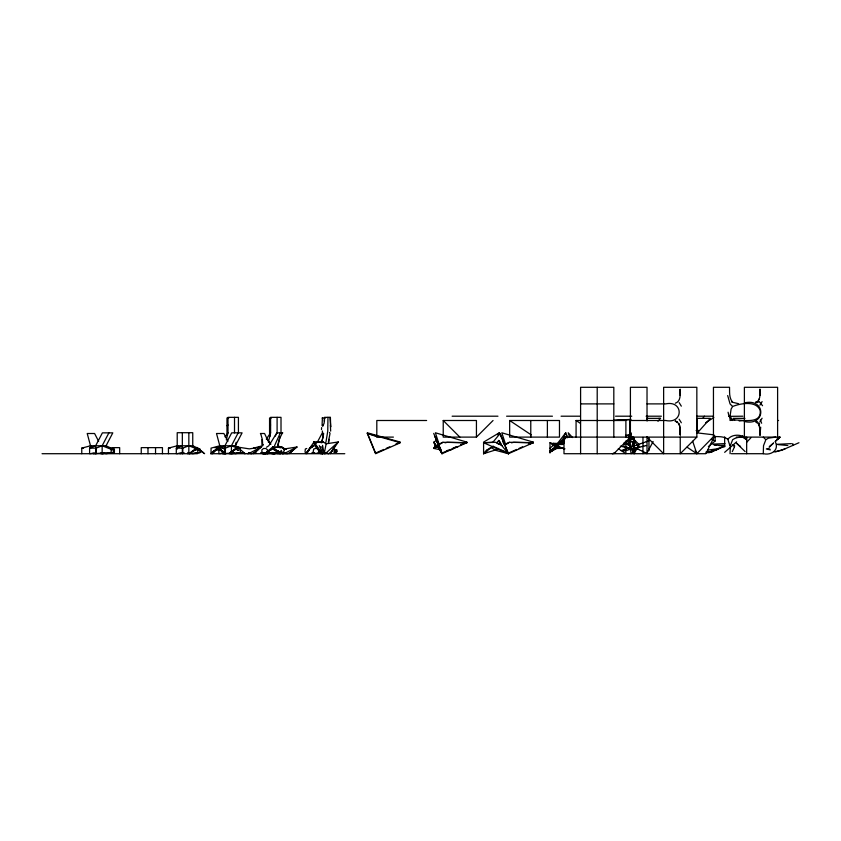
<?xml version="1.0" encoding="UTF-8"?>
<svg xmlns="http://www.w3.org/2000/svg" width="841" height="841" viewBox="0 0 841 841"><rect width="100%" height="100%" fill="white"/><g stroke="black" fill="none" stroke-linecap="round" stroke-linejoin="round"><path stroke-width="1.26" d="M724.648 446.865L724.648 436.857M680.106 395.428L680.232 389.362C680.096 394.135 681.126 401.346 675.334 403.196M680.201 430.928L680.232 435.028C680.096 430.224 681.168 422.96 675.27 421.162L676.868 421.793L675.27 421.162M759.97 393.451L760.001 389.362L760.338 395.407L760.001 389.372C759.749 393.735 761.063 400.537 755.712 402.292M759.97 430.949L760.001 435.028L759.728 427.165L759.886 429.026L758.824 424.316L759.402 425.788L758.067 423.433L755.817 422.15M270.045 434.366L270.392 433.546M760.685 427.144L760.001 435.028L759.928 428.952M270.161 432.8L270.382 428.216M680.232 435.028L680.159 428.921M760.001 435.028L760.327 428.984L760.138 430.928M460.616 445.478L460.647 444.437M792.737 445.478L792.79 443.533M322.744 426.355L324.153 423.065L324.5 417.336L330.397 417.336L330.681 427.018L330.029 417.336M262.739 445.814L262.381 439.612L260.647 433.504M305.945 453.709L314.019 441.956L322.082 453.709L322.334 446.918L320.2 447.202L319.286 445.614M324.416 421.162L324.5 419.249M328.778 442.261L329.01 439.307M321.462 429.541L321.64 427.606M330.671 431.118L330.355 425.104M328.316 442.408L330.019 433.462L329.493 432.442M323.69 433.578L321.788 442.208M325.898 442.387L327.759 431.212L327.958 417.336M101.162 452.469L100.931 453.709L114.408 452.563L114.408 449.283L109.509 448.011M187.848 452.469L187.617 453.709L189.961 452.952M230.445 452.469L230.213 453.709L243.69 452.563L231.422 453.709L231.422 445.772L238.182 432.852M273.031 452.469L272.799 453.709L282.608 452.879M325.824 452.91L324.174 453.709L326.161 443.817L338.313 441.956L330.25 453.709M633.778 445.288L633.483 443.817L634.209 444.3M226.324 439.896L228.006 432.852L228.006 417.336L238.424 417.336L238.424 432.852M236.174 442.25L235.343 445.772L219.795 445.772L211.049 448.137L211.049 453.709M268.353 442.25L270.602 432.852L270.602 417.336L281.01 417.336L281.01 432.852M280.169 436.374L277.929 445.772L285.299 449.283M633.378 442.923L633.462 444.784L633.378 442.923L633.389 444.647L632.453 444.815L633.651 445.257L632.4 444.731L633.368 443.617L632.411 444.742L633.935 444.773L632.516 444.847M313.63 443.239L314.019 441.956L323.491 442.145L326.161 443.817M265.567 453.709L268.048 451.039L271.717 449.315L265.661 452.879L271.044 449.599L266.702 452.143M274.534 445.751L280.347 432.852M321.651 442.387L323.238 436.395L322.292 430.949M630.971 432.589L629.983 434.976L629.983 445.404L631.076 453.709L638.824 447.359L638.824 444.342L629.678 434.976L638.824 447.359L638.172 447.517M278.634 452.258L280.799 453.709L277.993 450.671L278.634 452.258L280.326 451.974L282.828 453.709L284.878 448.873L297.02 447.013L288.957 453.709M758.824 399.927L759.349 398.718M562.177 440.726L565.73 432.768L567.759 437.288M734.204 447.496L732.311 451.638M254.403 452.616L258.166 449.315L257.546 449.315M762.093 401.62L759.907 405.162M762.093 418.229L759.907 421.772M213.088 452.931L212.71 453.709L218.261 447.475L225.872 453.709M638.824 444.342L634.198 453.709L629.678 445.404L629.678 419.428L629.079 419.47M714.556 436.143L705.872 453.709L633.588 453.709M646.729 453.572L653.11 441.536M95.411 452.469L95.643 453.709L95.643 445.772L102.402 432.852L112.81 432.852L106.061 445.772L90.513 445.772L81.766 448.137L81.766 453.709M108.899 432.852L102.15 445.772L102.15 453.709L111.117 452.563L111.117 449.283L102.15 445.772L96.105 448.137L89.598 448.137L89.598 453.709M282.797 432.852L276.899 432.852L268.794 445.762M275.249 436.08L276.941 432.852M282.429 432.852L279.233 439.275L277.593 445.825L277.919 444.542M321.22 453.688L321.094 452.91M225.02 436.857L228.006 432.852M266.303 439.086L270.602 432.852M280.326 451.974L281.262 450.387L282.828 453.709M307.985 450.955L310.266 448.064L313.546 445.993L310.077 448.295L306.954 452.248L309.982 448.295L313.01 445.993L310.161 448.064L306.86 453.709M317.131 442.576L322.65 432.263M434.387 447.444L435.028 445.53L434.387 443.417M331.249 452.248L335.002 445.993L331.238 451.785L328.558 453.709M439.265 444.721L435.375 432.768L466.829 442.114L466.829 442.734L442.934 442.282L435.68 445.625L433.714 448.4L440.631 449.83M628.343 444.731L629.11 443.817L626.881 444.3M497.735 434.808L499.312 432.768L504.663 444.721M557.867 442.934L565.73 432.768M623.559 443.88L624.789 442.292M628.227 437.856L631.37 433.788M702.929 418.093L704.401 416.2M255.895 452.847L254.97 453.541L254.045 452.847M307.165 452.847L305.735 453.362L305.062 451.974L305.315 449.01L306.744 448.495M562.839 444.616L563.996 443.196L562.902 442.776L560.842 442.997L559.276 444.637M499.312 432.768L483.586 442.114L483.586 453.709L486.897 449.651M492.689 442.534L500.143 433.399L508.416 453.709L533.257 442.734L533.257 442.114L501.804 432.768L505.693 444.721M729.862 445.604L727.843 439.244C732.469 433.725 741.11 434.366 746.661 438.14C742.109 436.521 736.642 436.836 732.648 439.696L730.314 445.667L730.051 453.709M558.855 443.859L566.561 436.006L567.538 437.74M657.956 421.257L660.532 418.355L647.023 418.355L647.128 420.773M697.452 432.852L710.351 418.355L696.842 418.355L697.452 432.852L696.842 432.852L713.914 434.839M496.6 442.85L498.818 440.432L501.446 444.5M279.927 453.698L279.59 452.984M627.291 441.83L632.989 436.963L634.009 438.193M746.661 442.292L750.813 437.888M554.555 448.4L556.279 446.582M714.219 435.911L696.842 453.709L687.097 447.212M561.01 444.689L564.479 441.777M476.437 437.11L476.437 420.5L443.228 420.5L443.228 437.11L476.437 437.11L493.047 420.5M613.814 453.709L630.414 437.11L630.414 387.291L647.023 387.291L647.023 420.773M647.023 437.11L663.633 453.709L663.633 387.291L696.842 387.291L696.842 437.11L680.232 453.709L680.232 437.11M554.545 448.526L552.032 450.976L557.068 448.232M558.056 443.953L562.671 439.465M769.158 447.349L773.468 443.196M257.63 450.051L254.424 452.879M234.229 449.998L230.024 453.709M558.866 445.93L550.003 452.342L556.952 445.751M724.648 452.332L736.611 441.851M550.003 452.342L554.135 448.579M629.268 442.913L627.375 444.647L629.762 444.9M325.309 453.709L338.313 441.956M623.791 444.784L630.939 438.193M777.662 439.086L779.87 437.11L736.285 437.11M550.003 448.221L553.115 445.478L561.862 443.775M773.51 443.039L769.336 446.529M498.177 443.943L500.143 442.25M566.561 437.278L557.657 444.815M731.744 402.082L738.556 403.701M231.159 452.143L234.418 449.998M289.966 452.879L293.562 449.599L289.945 452.616M229.109 453.709L237.183 447.013L249.335 448.873L261.477 447.013L253.414 453.709M264.652 453.709L272.726 447.013L282.198 447.202L284.878 448.873M777.505 439.055L779.87 437.11L776.895 439.097M189.404 453.709L197.015 447.475L204.615 453.709M708.364 446.56L715.134 440.999L715.134 436.185M555.743 446.35L550.003 450.965L557.068 446.739M498.986 448.873L483.586 453.709L493.194 446.003M190.36 452.931C193.64 449.22 199.328 448.369 202.839 452.248M211.606 452.931C214.791 448.516 222.823 448.631 224.589 453.698M191.191 452.248L196.058 449.62M757.531 402.587L758.771 401.662M628.364 442.955L631.58 441.189L633.862 442.955M497.409 448.968L495.528 450.303L491.186 447.549M435.68 445.625L433.714 442.25L436.353 440.432L441.998 453.709L466.829 442.734L447.37 442.282L445.026 442.829M560.842 442.997L564.395 440.568M487.78 449.472L489.872 448.043M562.913 440.463L564.668 439.275M438.834 445.005L433.714 448.4L439.401 445.856M440.884 443.649L442.934 442.282M507.312 443.649L509.362 442.282L533.257 442.734L528.474 444.248M279.412 453.709L272.726 448.873L274.881 447.454L282.198 447.202L279.969 447.885M320.043 452.216L320.705 453.709L314.019 443.817L316.174 442.408L323.491 442.145L321.146 442.829M705.631 422.771L713.82 417.514M226.975 425.672L228.006 425.01M269.562 425.672L270.602 425.01M266.523 447.233L268.069 446.245M554.965 448.179L557.856 446.35M323.386 424.81L322.061 425.62L322.397 417.998M498.734 448.379L495.528 450.303L508.416 453.709L508.416 453.089M483.586 453.709L486.729 451.901M234.155 450.051L230.119 452.879L234.345 450.051M555.933 447.275L557.856 446.172M629.488 440.579L632.989 438.603L634.734 440.579M253.814 452.984L251.722 453.709M289.357 452.984L287.265 453.709M248.473 453.709L261.477 447.013M284.016 453.709L297.02 447.013M551.538 444.037L553.084 443.312L559.864 443.48M376.747 452.563L383.843 449.43M386.208 448.379L389.761 446.813M395.669 444.195L400.4 442.114L367.286 432.768L375.57 453.089M443.175 452.563L450.271 449.43M452.637 448.379L456.179 446.813M462.098 444.195L466.829 442.114M509.362 442.282L504.421 444.469L508.416 453.709L483.586 442.734L493.31 442.282M509.604 452.563L516.7 449.43M519.065 448.379L522.608 446.813M528.526 444.195L533.257 442.114M710.792 452.342L725.005 446.056M798.95 442.734L781.636 450.303L774.119 451.911M249.619 452.984L247.338 453.709M285.162 452.984L282.891 453.709M755.817 402.24L757.037 401.725M713.126 451.312L709.247 452.647L706.135 452.647M718.561 448.905L710.782 451.596L706.135 451.827M784.979 448.905L775.665 451.827M717.878 449.21L709.247 451.827M452.857 448.905L449.788 450.082M452.174 449.21L449.546 450.187M723.985 446.508L716.616 448.905L707.691 450.114M458.292 446.508L453.762 448.043M89.598 448.137L95.643 445.772M176.295 453.709L176.295 448.137L182.339 445.772M176.295 448.137L182.791 448.137L188.836 445.772L196.689 448.842M239.548 447.78L235.343 445.772L242.092 432.852L231.685 432.852L224.925 445.772L218.881 448.137L225.388 448.137L231.422 445.772L237.036 447.969M612.963 453.488L612.332 453.709L612.984 453.562M613.583 453.267L614.214 453.047M621.1 450.618L621.72 450.398M622.351 450.177L622.971 449.956M623.602 449.725L624.222 449.504M624.852 449.283L625.473 449.062M626.103 448.842L626.724 448.621M627.354 448.4L627.975 448.179M628.605 447.959L629.226 447.738M629.856 447.517L630.477 447.296M631.107 447.076L631.728 446.855M632.358 446.634L632.979 446.413M633.609 446.193L634.23 445.972M634.86 445.751L635.481 445.53M636.111 445.31L636.732 445.078M637.362 444.857L637.983 444.637M638.613 444.416L639.234 444.195M639.864 443.974L640.495 443.754M641.115 443.533L641.746 443.312M642.366 443.091L642.997 442.871M643.617 442.65L644.248 442.429M644.868 442.208L645.499 441.988M646.119 441.767L646.75 441.546M647.37 441.325L648.001 441.105M648.621 440.884L649.252 440.663M254.466 448.495L255.475 448.495M244.342 453.709L244.048 452.984M462.045 444.248L466.829 442.734L464.316 443.112M557.93 447.843L555.88 448.463L560.642 448.432M559.16 444.29L555.544 445.362L550.003 442.734L550.003 453.026M217.314 449.62L213.887 451.228L212.006 453.709M168.452 453.709L168.452 448.137L177.209 445.772L192.747 445.772L200.116 449.283L200.116 452.563L192.747 453.709L189.078 452.773M214.991 447.801L218.734 446.781M262.392 445.772L253.635 448.137L255.433 448.137M257.577 447.801L261.33 446.781M90.513 453.709L94.192 452.773M177.209 453.709L180.878 452.773M219.795 453.709L223.475 452.773M262.392 453.709L266.061 452.773M613.625 453.404L614.277 453.246M614.918 453.089L615.559 452.942M622.666 451.228L623.318 451.081M623.959 450.923L624.611 450.765M625.252 450.608L625.904 450.461M626.545 450.303L627.186 450.145M627.838 449.988L628.479 449.84M629.131 449.683L629.772 449.525M630.424 449.367L631.065 449.22M631.717 449.062L632.358 448.905M633 448.747L633.651 448.6M634.293 448.442L634.944 448.285M635.586 448.127L636.238 447.98M636.879 447.822L637.52 447.664M639.465 447.202L640.106 447.044M640.758 446.897L641.399 446.739M642.051 446.582L642.692 446.424M643.333 446.277L643.985 446.119M644.627 445.961L645.278 445.804M645.92 445.656L646.571 445.499M283.69 449.493L284.552 449.493M438.003 444.469L440.348 443.922M506.766 443.922L504.421 444.469L502.781 440.432L503.601 443.754M511.454 442.829L513.798 442.282L533.257 442.734L530.745 443.112M271.727 452.879L264.537 453.057M273.052 453.583L272.421 453.32A8.82 5.361 -43.7 0 0 273.777 452.847M625.073 448.011L626.976 447.664M179.9 453.709L184.347 452.952M276.027 453.352L271.727 453.551M242.702 452.563L235.343 453.709L231.664 452.773M282.839 452.952L277.929 453.709L274.376 452.931M739.165 420.984L743.696 420.553M274.04 452.857L276.657 452.5M200.116 452.563L188.836 453.709L188.836 432.705M274.019 453.709L280.421 452.9M446.813 450.65L448.285 450.461L446.76 450.671M626.177 435.407L625.515 435.491L626.167 435.438M629.478 435.007L630.13 434.923L629.457 435.049M334.413 449.493L336.831 449.798L337.262 451.543L336.116 452.363L333.698 452.059M269.498 453.246L269.572 453.236A10.449 7.306 -18 0 1 268.815 452.963M273.682 453.288L274.513 453.194A8.463 5.193 -12.2 0 0 276.079 452.931M723.954 445.288L718.929 445.488M776.548 444.321L791.413 443.627M274.513 453.499L273.209 453.572M269.246 453.446L270.339 453.352M268.563 453.499L265.451 453.562M93.204 453.709L104.736 452.921M222.487 453.709L234.019 452.921M265.083 453.709L276.605 452.921M264.989 453.467L266.944 452.847L267.554 449.882L265.924 448.495L263.485 448.495L261.866 449.882L261.866 451.974L264.904 453.541M271.18 453.52L271.559 453.541M775.717 437.11L768.453 438.14L765.857 439.696L763.523 445.667L763.271 453.709M613.625 420.416L614.266 420.384L613.657 420.437M614.908 420.342L615.559 420.3M616.201 420.258L616.842 420.227M617.483 420.185L618.135 420.143M618.776 420.101L619.418 420.058M620.059 420.027L620.711 419.985M621.352 419.943L621.993 419.901M622.634 419.859L623.286 419.827M623.927 419.785L624.569 419.743M625.21 419.701L625.862 419.67M626.503 419.627L627.144 419.585M627.785 419.543L628.437 419.501M630.361 419.386L631.013 419.344M724.984 443.627L712.674 444.101M614.981 420.384L615.644 420.353M616.306 420.321L616.968 420.29M617.63 420.269L618.293 420.237M618.955 420.206L619.617 420.174M620.28 420.143L620.942 420.122M621.604 420.09L622.266 420.058M622.929 420.027L623.591 419.995M624.253 419.974L624.916 419.943M625.578 419.911L626.23 419.88M626.892 419.848L627.554 419.827M628.216 419.796L628.879 419.764M629.541 419.733L630.203 419.701M658.671 418.44L659.333 418.408M659.985 418.387L660.532 418.355M483.586 442.734L495.528 442.282L502.098 445.625M284.636 449.483L284.079 449.536M744.39 402.902C766.235 397.804 766.235 426.597 744.39 421.499M580.595 403.89L613.814 403.89M647.023 403.89L665.704 403.89C683.659 400.011 683.659 424.379 665.704 420.5L630.414 420.5M452.122 416.2L497.956 416.2M506.597 416.2L552.432 416.2M561.073 416.2L580.174 416.2M615.549 416.2L631.728 416.2M646.109 416.2L661.394 416.2M696.769 416.2L713.315 416.2M728.075 412.227L729.01 416.348L742.887 416.2M228.763 417.998L226.975 417.998L226.975 433.504M271.359 417.998L269.562 417.998L269.562 433.504M322.124 417.998L325.593 417.998M744.968 418.355L733.142 418.355L734.761 420.174M426.618 420.5L376.81 420.5L376.81 437.11L393.409 437.11M509.657 420.5L559.475 420.5L559.475 437.11L509.657 437.11L509.657 420.5L531.312 434.944M576.074 437.11L576.074 420.5L613.814 420.5M614.098 420.5L625.893 420.5L625.893 437.11M777.536 420.5L778.577 420.5M696.138 430.476L698.766 430.476M260.384 433.504L264.568 433.504L267.438 439.612L270.728 444.237M696.842 437.11L563.996 437.11L563.996 453.709L626.282 453.709M81.766 448.137L83.564 448.137M168.452 448.137L170.25 448.137M111.001 449.283L114.408 449.283M200.116 449.283L197.803 449.283L197.803 452.563M284.006 449.283L286.287 449.283L282.608 448.327M111.001 452.563L114.408 452.563M42.05 453.709L197.425 453.709M344.789 453.709L210.66 453.709L218.261 447.475L223.822 453.709L223.433 452.931M626.944 453.709L627.617 453.709M628.28 453.709L628.942 453.709M629.604 453.709L630.266 453.709M630.929 453.709L631.602 453.709M632.264 453.709L632.926 453.709M731.355 453.709L763.523 453.709C771.334 455.633 779.733 449.756 775.076 441.42M787.817 445.509L777.788 444.595M272.421 453.572L271.811 453.551M271.969 453.341L269.667 453.078M263.811 453.509L264.305 453.457M271.727 453.331L271.79 453.331A8.095 4.71 -41.2 0 1 271.307 453.446M311.937 452.71L314.418 452.847M260.657 452.71L263.138 452.847M269.719 453.341L266.954 452.889M286.865 453.709L284.584 452.984M251.322 453.709L249.041 452.984M237.183 450.051L238.97 450.366L238.077 450.135M767.255 448.695L769.767 448.968M328.158 453.709L326.508 452.91M283.995 449.388L284.847 449.493M713.935 444.553L722.209 445.919M714.093 444.942L716.521 445.278M620.311 446.161L635.06 449.599M275.449 453.299L274.565 453.015M564.91 448.768L553.115 445.478M766.319 448.957L770.356 449.893M263.265 444.752L261.94 444.752L261.94 439.57M624.379 446.624L629.215 447.854M102.381 452.773L106.061 453.709L113.419 452.563L113.419 449.283L106.061 445.772M438.771 444.374L439.412 444.553M367.286 433.399L400.4 442.734L375.57 453.709L367.286 433.399L377.094 436.742M219.217 449.62L224.915 452.931M197.961 449.62L203.669 452.931M498.356 443.743L500.868 444.469L508.416 453.709M632.337 449.767L634.219 450.482M631.959 449.599L634.019 450.398M314.019 443.817L314.019 441.956L315.911 442.723M275.68 449.998L274.723 449.588L275.753 450.051M756.101 421.194L757.531 421.814M623.675 445.93L634.577 450.755M550.003 442.734L556.216 445.478L553.084 443.312M557.247 445.93L564.563 449.168M494.224 446.813L497.777 448.379M500.143 449.43L507.239 452.563M711.602 439.37L715.134 440.999M624.358 442.765L624.958 443.049M626.156 443.606L625 443.175M626.755 443.89L627.365 444.174M627.964 444.458L628.563 444.742M629.163 445.026L629.762 445.31M630.361 445.593L630.971 445.877M631.57 446.15L632.169 446.434M632.768 446.718L633.368 447.002M633.967 447.286L634.577 447.57M635.176 447.854L635.775 448.137M636.374 448.421L636.973 448.695M637.573 448.978L638.182 449.262M638.782 449.546L639.381 449.83M639.98 450.114L640.579 450.398M641.189 450.681L641.788 450.965M642.387 451.249L642.987 451.522M643.586 451.806L644.185 452.09M644.795 452.374L645.394 452.658M645.993 452.942L646.592 453.225M632.705 444.731L633.778 445.257M318.224 449.01L315.985 448.316L313.746 449.01L313.136 451.974L314.765 453.362L317.204 453.362L318.834 451.974L318.834 449.882M272.726 448.873L272.726 447.013L274.355 447.854M284.1 452.879L285.73 453.709M237.183 448.873L237.183 447.013L240.431 448.684M248.558 452.879L250.187 453.709M727.843 439.244C723.744 436.132 718.298 436.679 713.452 436.584L713.452 387.291L729.536 387.291C729.631 392.137 729.084 397.593 732.196 401.693M632.443 442.65L631.654 441.641M742.508 437.11L746.661 439.696L742.508 436.069M436.447 446.119L438.003 447.086L441.998 453.709L440.043 447.118M576.074 420.5L580.406 423.391M618.314 448.663L625.893 453.709L625.893 440.936M227.911 441.315L223.874 433.504L216.505 433.504L219.795 445.772L224.694 449.388L224.925 445.772L224.925 453.709L224.694 452.469M177.209 445.772L179.165 447.223M98.628 441.315L94.591 433.504L87.222 433.504L90.513 445.772L92.478 447.223M317.046 447.286L315.028 445.993L317.866 448.064M739.207 445.415L740.585 446.529M272.726 447.013L280.799 453.709M237.183 447.013L245.246 453.709M315.459 444.08L314.019 441.956L315.785 443.459M732.416 406.298L730.051 403.89L727.686 395.554M765.636 439.507L763.271 437.11M759.455 401.851L762.545 405.719M736.422 443.039L738.514 444.847M314.019 441.956L315.869 443.638M733.205 444.595L734.782 446.024M736.453 443.196L745.126 451.585M443.228 420.5L459.838 437.11M270.749 444.08L267.312 439.58M572.521 437.572L568.222 432.768L569.693 437.288M433.714 442.25L435.428 444.185M729.01 416.348L732.648 420.5L730.051 416.348L731.092 409.083L732.648 406.487C740.301 403.365 756.585 400.263 760.222 410.639C761.767 426.503 737.168 417.988 730.051 420.5L730.051 416.348L730.577 418.429M679.139 402.618L681.326 406.161M679.139 419.228L681.326 422.771M758.771 422.729L759.686 423.969M318.686 449.031L319.422 450.019M438.497 443.733L436.426 440.064M439.097 444.5L435.07 436.731M320.537 451.785L320.873 452.426M760.359 419.995L761.641 423.223M438.256 443.838L436.563 440.379M498.818 440.432L500.868 444.469M733.142 444.731L734.225 446.876M695.181 450.387L696.842 453.709L692.69 441.262M441.409 452.09L441.704 452.605L441.525 451.859M435.323 437.32L435.617 437.982M440.631 450.282L441.083 451.344M433.714 433.399L441.998 453.709M435.943 438.865L436.363 439.906M440.905 449.861L441.273 451.018M320.2 447.202L322.082 453.709M322.545 445.341L324.121 453.709M267.291 452.469L267.522 453.709M182.108 452.469L182.339 453.709L182.339 432.705M322.408 453.709L322.198 452.511L322.334 453.709M680.253 391.422L680.232 389.362L680.358 393.388M760.022 391.433L760.001 389.362L760.127 393.462M777.61 437.11L777.61 387.291L744.39 387.291L744.39 437.11M746.661 437.11L746.661 453.709M648.947 438.056L648.947 450.692M647.465 416.2L647.465 418.681M647.023 436.763L647.023 453.709M642.966 437.362L642.966 453.709M633.967 437.362L633.967 453.709M613.814 437.11L613.814 387.291L580.595 387.291L580.595 453.709M597.205 387.291L597.205 453.709M547.386 420.5L547.386 437.11M530.776 420.5L530.776 437.11M277.099 417.336L277.099 432.852M240.4 450.377L240.4 452.563M234.513 417.336L234.513 432.852M225.388 448.137L225.388 453.709M219.795 445.772L219.795 449.178M218.881 449.252L218.881 453.709M192.747 445.772L192.747 432.705L177.209 432.705L177.209 449.178M182.791 448.137L182.791 453.709M162.45 453.709L162.45 447.643L141.246 447.643L141.246 453.709M155.543 447.643L155.543 453.709M147.984 447.643L147.984 453.709M119.664 453.709L119.664 447.643L112.105 447.643L112.105 450.072M96.105 448.137L96.105 453.709M90.513 445.772L90.513 448.043M269.929 436.468A11.679 0.568 -88.6 0 1 269.919 435.144M271.033 453.068A7.8 4.058 -29.4 0 1 268.857 452.7M266.765 452.91A5.099 3.848 90 0 1 265.22 453.415M264.232 453.415A5.099 3.848 -90 0 1 262.686 452.91M263.38 452.91A6.98 1.619 -39.9 0 1 263.422 452.742M264.799 454.108A8.368 1.84 -34.3 0 1 263.275 453.867M264.516 453.162A10.397 7.422 13.9 0 1 263.675 452.973M269.803 453.467A8.042 3.974 24.7 0 0 270.434 453.467A6.076 2.838 22.9 0 0 272.484 452.942M254.255 453.078A5.099 1.598 -90 0 1 254.14 452.91M255.832 452.91A5.099 1.598 90 0 1 255.706 453.078M334.392 450.313L334.613 452.059L335.832 452.363L336.19 449.798L334.97 449.493L334.392 450.313M777.746 439.128L775.612 441.157L779.87 437.11L777.736 439.118M236.174 449.315L235.165 449.599L236.174 449.315M627.491 435.249L626.839 435.333L627.481 435.281M628.816 435.091L628.153 435.165L628.795 435.123M631.454 434.765L630.792 434.839L631.433 434.808M679.581 425.472L678.929 423.969L679.581 425.472M680.138 429.005L679.917 427.133L680.138 429.005"/></g></svg>
